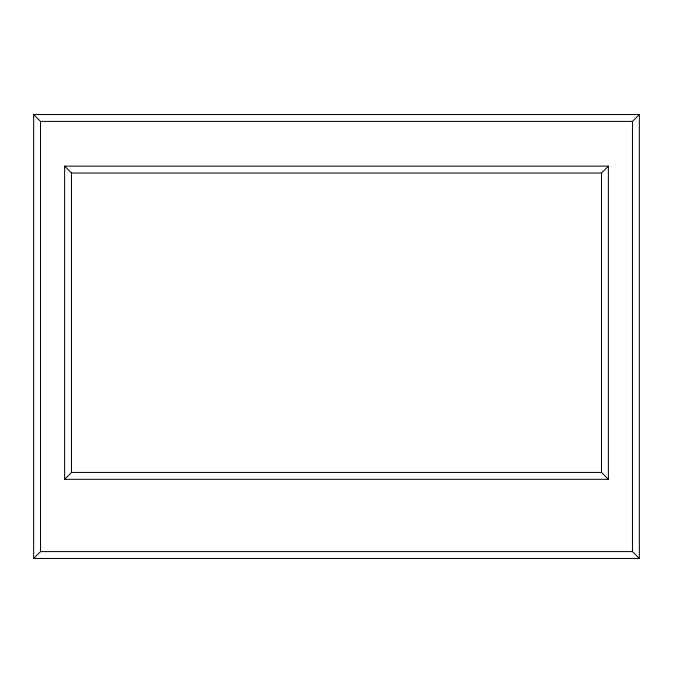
<?xml version="1.0" encoding="UTF-8"?>
<svg xmlns="http://www.w3.org/2000/svg" width="673" height="673" viewBox="0 0 673 673"><rect width="100%" height="100%" fill="white"/><g stroke="black" fill="none" stroke-linecap="round" stroke-linejoin="round"><path stroke-width="1.01" d="M64.625 479.319L71.506 472.438L601.494 472.438L608.375 479.319L608.375 166.147L64.625 166.147L64.625 479.319L608.375 479.319M33.65 558.472L40.531 551.591L632.469 551.591L639.35 558.472L639.35 114.528L33.65 114.528L33.65 558.472L639.35 558.472M33.65 114.528L40.531 121.409L632.469 121.409L639.35 114.528M64.625 166.147L71.506 173.028L601.494 173.028L608.375 166.147M632.469 121.409L632.469 551.591M601.494 173.028L601.494 472.438M71.506 173.028L71.506 472.438M40.531 121.409L40.531 551.591"/></g></svg>
